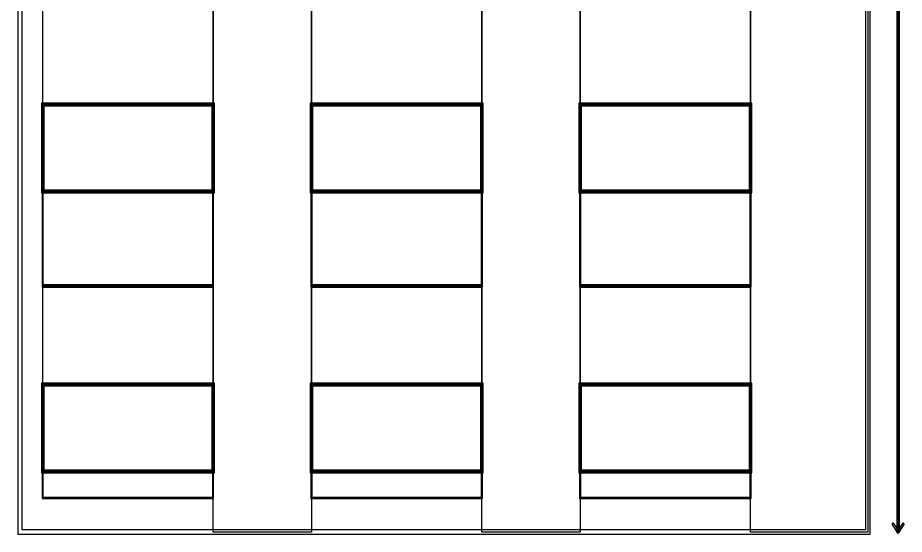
# Model space of a CAD drawing. Extents: x -1 to 182, y 89 to 480.
# Drawn here: x 4.6 to 66.6, y 190.1 to 226.2 of the extents above; entities that cross this region are included whole.
import ezdxf

# ---------------------------------------------------------------- set-up
doc = ezdxf.new("R2010")
doc.units = 0

msp = doc.modelspace()

# ---------------------------------------------------------------- linework, layer by layer
at = {"layer": 'Layer 1', "color": 7}
for points in [[(4.603848, 309.721697), (4.603848, 190.077473), (64.187733, 190.077473), (64.187733, 309.721697), (4.603848, 309.721697)], [(4.92114, 309.404403), (63.870439, 309.404403), (63.870439, 190.394761), (4.92114, 190.394761), (4.92114, 309.404403)], [(66.053249, 309.56305), (66.053249, 190.236117), (66.238251, 190.236117), (66.238251, 309.56305), (66.053249, 309.56305)], [(6.349992, 220.133996), (18.256227, 220.133996), (18.256227, 214.048587), (6.349992, 214.048587), (6.349992, 220.133996)], [(6.442493, 220.041495), (18.163726, 220.041495), (18.163726, 214.141085), (6.442493, 214.141085), (6.442493, 220.041495)], [(25.135385, 220.133996), (37.04162, 220.133996), (37.04162, 214.048587), (25.135385, 214.048587), (25.135385, 220.133996)], [(25.227886, 220.041495), (36.949119, 220.041495), (36.949119, 214.141085), (25.227886, 214.141085), (25.227886, 220.041495)], [(6.349992, 214.048587), (18.256227, 214.048587), (18.256227, 207.434012), (6.349992, 207.434012), (6.349992, 214.048587)], [(6.389783, 214.008794), (18.216436, 214.008794), (18.216436, 207.473805), (6.389783, 207.473805), (6.389783, 214.008794)], [(25.135385, 214.048587), (37.04162, 214.048587), (37.04162, 207.434012), (25.135385, 207.434012), (25.135385, 214.048587)], [(25.175176, 214.008794), (37.001829, 214.008794), (37.001829, 207.473805), (25.175176, 207.473805), (25.175176, 214.008794)], [(6.349992, 200.554854), (18.256227, 200.554854), (18.256227, 194.469445), (6.349992, 194.469445), (6.349992, 200.554854)], [(6.442493, 200.462356), (18.163726, 200.462356), (18.163726, 194.561943), (6.442493, 194.561943), (6.442493, 200.462356)], [(25.135385, 200.554854), (37.04162, 200.554854), (37.04162, 194.469445), (25.135385, 194.469445), (25.135385, 200.554854)], [(25.227886, 200.462356), (36.949119, 200.462356), (36.949119, 194.561943), (25.227886, 194.561943), (25.227886, 200.462356)], [(6.349992, 194.469445), (18.256227, 194.469445), (18.256227, 192.617364), (6.349992, 192.617364), (6.349992, 194.469445)], [(6.389783, 194.429652), (18.216436, 194.429652), (18.216436, 192.657157), (6.389783, 192.657157), (6.389783, 194.429652)], [(25.135385, 194.469445), (37.04162, 194.469445), (37.04162, 192.617364), (25.135385, 192.617364), (25.135385, 194.469445)], [(25.175176, 194.429652), (37.001829, 194.429652), (37.001829, 192.657157), (25.175176, 192.657157), (25.175176, 194.429652)]]:
    msp.add_lwpolyline(points, close=True, dxfattribs=at)
for points in [[(18.256227, 309.56305), (25.135385, 309.56305), (25.135385, 190.236117), (18.256227, 190.236117), (18.256227, 309.56305)], [(37.04162, 309.56305), (43.920778, 309.56305), (43.920778, 190.236117), (37.04162, 190.236117), (37.04162, 309.56305)], [(55.827013, 309.56305), (64.029086, 309.56305), (64.029086, 190.236117), (55.827013, 190.236117), (55.827013, 309.56305)], [(66.14575, 309.56305), (66.14575, 190.236117)], [(6.349992, 227.013154), (18.256227, 227.013154), (18.256227, 220.133996), (6.349992, 220.133996), (6.349992, 227.013154)], [(25.135385, 227.013154), (37.04162, 227.013154), (37.04162, 220.133996), (25.135385, 220.133996), (25.135385, 227.013154)], [(43.920778, 227.013154), (55.827013, 227.013154), (55.827013, 220.133996), (43.920778, 220.133996), (43.920778, 227.013154)], [(6.257491, 220.226497), (6.257491, 213.956089), (18.348728, 213.956089), (18.348728, 220.226497), (6.257491, 220.226497)], [(25.042884, 220.226497), (25.042884, 213.956089), (37.134121, 213.956089), (37.134121, 220.226497), (25.042884, 220.226497)], [(43.828277, 220.226497), (43.828277, 213.956089), (55.919514, 213.956089), (55.919514, 220.226497), (43.828277, 220.226497)], [(43.920778, 220.133996), (55.827013, 220.133996), (55.827013, 214.048587), (43.920778, 214.048587), (43.920778, 220.133996)], [(44.013279, 220.041495), (55.734512, 220.041495), (55.734512, 214.141085), (44.013279, 214.141085), (44.013279, 220.041495)], [(6.310201, 214.08838), (6.310201, 207.394219), (18.296018, 207.394219), (18.296018, 214.08838), (6.310201, 214.08838)], [(25.095594, 214.08838), (25.095594, 207.394219), (37.081411, 207.394219), (37.081411, 214.08838), (25.095594, 214.08838)], [(43.880987, 214.08838), (43.880987, 207.394219), (55.866804, 207.394219), (55.866804, 214.08838), (43.880987, 214.08838)], [(43.920778, 214.048587), (55.827013, 214.048587), (55.827013, 207.434012), (43.920778, 207.434012), (43.920778, 214.048587)], [(43.960569, 214.008794), (55.787222, 214.008794), (55.787222, 207.473805), (43.960569, 207.473805), (43.960569, 214.008794)], [(6.349992, 207.513599), (6.349992, 207.354425), (18.256227, 207.354425), (18.256227, 207.513599), (6.349992, 207.513599)], [(6.349992, 207.434012), (18.256227, 207.434012), (18.256227, 200.554854), (6.349992, 200.554854), (6.349992, 207.434012)], [(6.349992, 207.434012), (18.256227, 207.434012)], [(25.135385, 207.513599), (25.135385, 207.354425), (37.04162, 207.354425), (37.04162, 207.513599), (25.135385, 207.513599)], [(25.135385, 207.434012), (37.04162, 207.434012), (37.04162, 200.554854), (25.135385, 200.554854), (25.135385, 207.434012)], [(25.135385, 207.434012), (37.04162, 207.434012)], [(43.920778, 207.513599), (43.920778, 207.354425), (55.827013, 207.354425), (55.827013, 207.513599), (43.920778, 207.513599)], [(43.920778, 207.434012), (55.827013, 207.434012), (55.827013, 200.554854), (43.920778, 200.554854), (43.920778, 207.434012)], [(43.920778, 207.434012), (55.827013, 207.434012)], [(6.257491, 200.647352), (6.257491, 194.376947), (18.348728, 194.376947), (18.348728, 200.647352), (6.257491, 200.647352)], [(25.042884, 200.647352), (25.042884, 194.376947), (37.134121, 194.376947), (37.134121, 200.647352), (25.042884, 200.647352)], [(43.828277, 200.647352), (43.828277, 194.376947), (55.919514, 194.376947), (55.919514, 200.647352), (43.828277, 200.647352)], [(43.920778, 200.554854), (55.827013, 200.554854), (55.827013, 194.469445), (43.920778, 194.469445), (43.920778, 200.554854)], [(44.013279, 200.462356), (55.734512, 200.462356), (55.734512, 194.561943), (44.013279, 194.561943), (44.013279, 200.462356)], [(6.310201, 194.509238), (6.310201, 192.577571), (18.296018, 192.577571), (18.296018, 194.509238), (6.310201, 194.509238)], [(25.095594, 194.509238), (25.095594, 192.577571), (37.081411, 192.577571), (37.081411, 194.509238), (25.095594, 194.509238)], [(43.880987, 194.509238), (43.880987, 192.577571), (55.866804, 192.577571), (55.866804, 194.509238), (43.880987, 194.509238)], [(43.920778, 194.469445), (55.827013, 194.469445), (55.827013, 192.617364), (43.920778, 192.617364), (43.920778, 194.469445)], [(43.960569, 194.429652), (55.787222, 194.429652), (55.787222, 192.657157), (43.960569, 192.657157), (43.960569, 194.429652)], [(65.73699, 190.849526), (65.717358, 190.753403), (66.087878, 190.197356), (66.145755, 190.1663), (66.203633, 190.197356), (66.574152, 190.753403), (66.55452, 190.849526), (66.458402, 190.830476), (66.145761, 190.361767), (65.833119, 190.830476), (65.737001, 190.849526), (65.73699, 190.849526)]]:
    msp.add_lwpolyline(points, dxfattribs=at)

doc.saveas('drawing.dxf')
